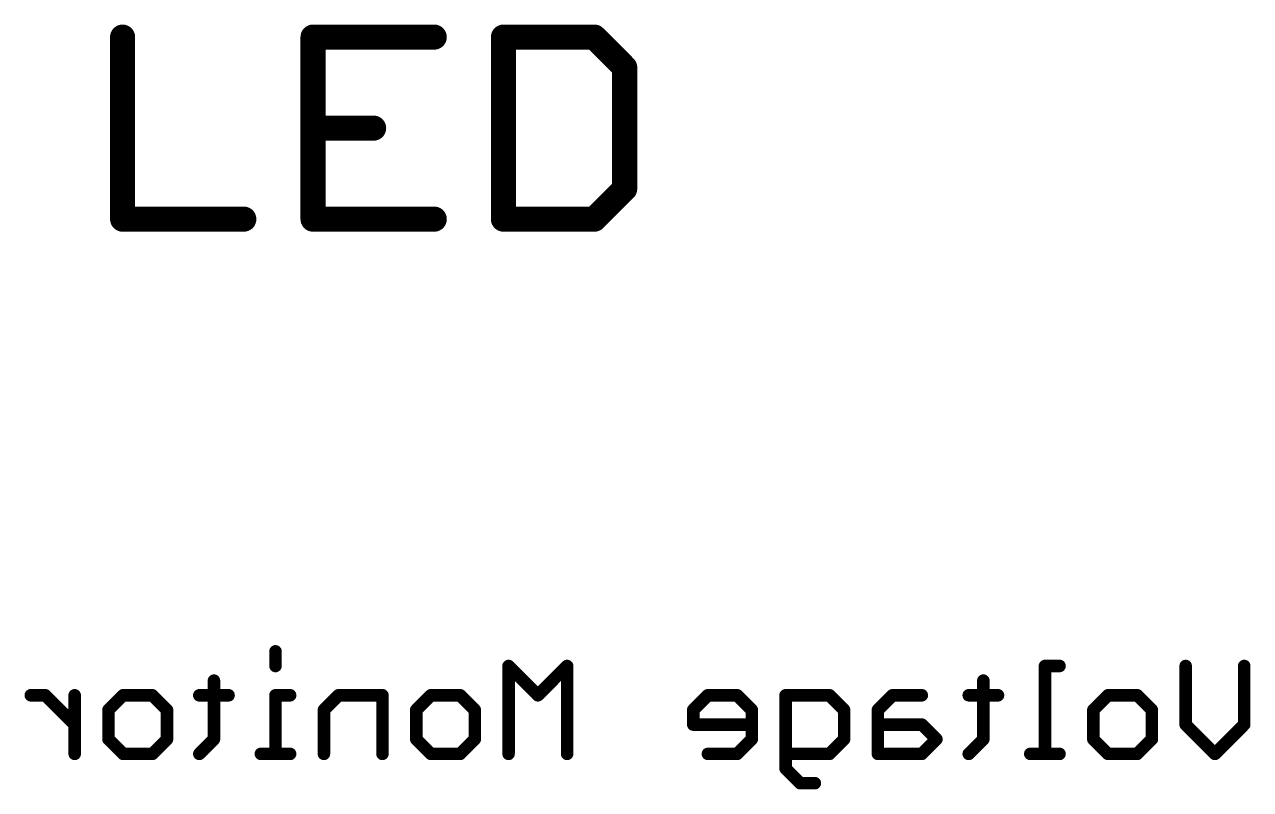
# Model space of a CAD drawing. Extents: x -18.7 to 68.6, y -5.3 to 63.6.
# Drawn here: x 48.33 to 58.26, y 12.21 to 18.4 of the extents above; entities that cross this region are included whole.
import ezdxf

# ---------------------------------------------------------------- set-up
doc = ezdxf.new("R2010")
doc.units = 0
doc.layers.add('21', color=40, linetype='CONTINUOUS')
doc.layers.add('22', color=4, linetype='CONTINUOUS')

msp = doc.modelspace()

# ---------------------------------------------------------------- linework, layer by layer
at = {"layer": '21', "const_width": 0.2032}
for points in [[(49.1208, 18.302), (49.1208, 16.8275)], [(51.6473, 18.302), (50.6644, 18.302)], [(50.6644, 18.302), (50.6644, 16.8275)], [(52.208, 18.302), (52.208, 16.8275)], [(52.9452, 18.302), (52.208, 18.302)], [(53.1909, 18.0562), (52.9452, 18.302)], [(53.1909, 17.0732), (53.1909, 18.0562)], [(50.6644, 17.5647), (51.1559, 17.5647)], [(52.9452, 16.8275), (53.1909, 17.0732)], [(49.1208, 16.8275), (50.1037, 16.8275)], [(50.6644, 16.8275), (51.6473, 16.8275)], [(52.208, 16.8275), (52.9452, 16.8275)]]:
    msp.add_lwpolyline(points, dxfattribs=at)
at = {"layer": '21', "const_width": 0.1016}
for points in [[(49.1716, 18.302, 1), (49.07, 18.302)], [(50.6644, 18.3528, 1), (50.6644, 18.2512)], [(50.7152, 18.302, 1), (50.6136, 18.302)], [(51.6473, 18.2512, 1), (51.6473, 18.3528)], [(52.2588, 18.302, 1), (52.1572, 18.302)], [(52.208, 18.3528, 1), (52.208, 18.2512)], [(52.9811, 18.3379, 1), (52.9093, 18.266)], [(52.9452, 18.2512, 1), (52.9452, 18.3528)], [(53.2417, 18.0562, 1), (53.1401, 18.0562)], [(53.155, 18.0203, 1), (53.2269, 18.0921)], [(50.6644, 17.6155, 1), (50.6644, 17.5139)], [(51.1559, 17.5139, 1), (51.1559, 17.6155)], [(53.1401, 17.0732, 1), (53.2417, 17.0732)], [(53.2269, 17.0373, 1), (53.155, 17.1092)], [(49.1208, 16.8783, 1), (49.1208, 16.7767)], [(50.1037, 16.7767, 1), (50.1037, 16.8783)], [(50.6644, 16.8783, 1), (50.6644, 16.7767)], [(51.6473, 16.7767, 1), (51.6473, 16.8783)], [(52.208, 16.8783, 1), (52.208, 16.7767)], [(52.9093, 16.8634, 1), (52.9811, 16.7916)], [(52.9452, 16.7767, 1), (52.9452, 16.8783)], [(49.07, 16.8275, 1), (49.1716, 16.8275)], [(50.6136, 16.8275, 1), (50.7152, 16.8275)], [(52.1572, 16.8275, 1), (52.2588, 16.8275)]]:
    msp.add_lwpolyline(points, format="xyb", dxfattribs=at)
at = {"layer": '22', "const_width": 0.1016}
for points in [[(50.3603, 13.3272), (50.3603, 13.2086)], [(52.4869, 12.9713), (52.2496, 13.2086)], [(52.2496, 13.2086), (52.2496, 12.4968)], [(52.7242, 13.2086), (52.4869, 12.9713)], [(52.7242, 12.4968), (52.7242, 13.2086)], [(56.7157, 13.2086), (56.5971, 13.2086)], [(56.5971, 13.2086), (56.5971, 12.4968)], [(57.738, 12.7341), (57.738, 13.2086)], [(58.2126, 13.2086), (58.2126, 12.7341)], [(49.8614, 13.09), (49.8614, 12.6154)], [(56.0981, 13.09), (56.0981, 12.6154)], [(48.4954, 12.9713), (48.3767, 12.9713)], [(48.7326, 12.7341), (48.4954, 12.9713)], [(48.7326, 12.4968), (48.7326, 12.9713)], [(49.0065, 12.8527), (49.1251, 12.9713)], [(49.1251, 12.9713), (49.3624, 12.9713)], [(49.3624, 12.9713), (49.481, 12.8527)], [(49.98, 12.9713), (49.7427, 12.9713)], [(50.4789, 12.9713), (50.3603, 12.9713)], [(50.3603, 12.9713), (50.3603, 12.4968)], [(50.8714, 12.9713), (50.7528, 12.8527)], [(51.2273, 12.9713), (50.8714, 12.9713)], [(51.2273, 12.4968), (51.2273, 12.9713)], [(51.5012, 12.8527), (51.6199, 12.9713)], [(51.6199, 12.9713), (51.8571, 12.9713)], [(51.8571, 12.9713), (51.9758, 12.8527)], [(53.8651, 12.9713), (53.7465, 12.8527)], [(54.1024, 12.9713), (53.8651, 12.9713)], [(54.221, 12.8527), (54.1024, 12.9713)], [(54.4949, 12.3782), (54.4949, 12.9713)], [(54.4949, 12.9713), (54.8508, 12.9713)], [(54.8508, 12.9713), (54.9694, 12.8527)], [(55.3619, 12.9713), (55.2433, 12.8527)], [(55.5992, 12.9713), (55.3619, 12.9713)], [(56.2168, 12.9713), (55.9795, 12.9713)], [(56.9896, 12.8527), (57.1082, 12.9713)], [(57.1082, 12.9713), (57.3455, 12.9713)], [(57.3455, 12.9713), (57.4641, 12.8527)], [(49.0065, 12.6154), (49.0065, 12.8527)], [(49.481, 12.8527), (49.481, 12.6154)], [(50.7528, 12.8527), (50.7528, 12.4968)], [(51.5012, 12.6154), (51.5012, 12.8527)], [(51.9758, 12.8527), (51.9758, 12.6154)], [(53.7465, 12.8527), (53.7465, 12.7341)], [(54.221, 12.6154), (54.221, 12.8527)], [(54.9694, 12.8527), (54.9694, 12.6154)], [(55.2433, 12.8527), (55.2433, 12.4968)], [(56.9896, 12.6154), (56.9896, 12.8527)], [(57.4641, 12.8527), (57.4641, 12.6154)], [(53.7465, 12.7341), (54.221, 12.7341)], [(55.5992, 12.7341), (55.2433, 12.7341)], [(55.7178, 12.6154), (55.5992, 12.7341)], [(57.9753, 12.4968), (57.738, 12.7341)], [(58.2126, 12.7341), (57.9753, 12.4968)], [(49.1251, 12.4968), (49.0065, 12.6154)], [(49.481, 12.6154), (49.3624, 12.4968)], [(49.8614, 12.6154), (49.7427, 12.4968)], [(51.6199, 12.4968), (51.5012, 12.6154)], [(51.9758, 12.6154), (51.8571, 12.4968)], [(54.1024, 12.4968), (54.221, 12.6154)], [(54.9694, 12.6154), (54.8508, 12.4968)], [(55.5992, 12.4968), (55.7178, 12.6154)], [(56.0981, 12.6154), (55.9795, 12.4968)], [(57.1082, 12.4968), (56.9896, 12.6154)], [(57.4641, 12.6154), (57.3455, 12.4968)], [(49.3624, 12.4968), (49.1251, 12.4968)], [(50.4789, 12.4968), (50.2417, 12.4968)], [(51.8571, 12.4968), (51.6199, 12.4968)], [(53.8651, 12.4968), (54.1024, 12.4968)], [(54.8508, 12.4968), (54.4949, 12.4968)], [(55.2433, 12.4968), (55.5992, 12.4968)], [(56.7157, 12.4968), (56.4785, 12.4968)], [(57.3455, 12.4968), (57.1082, 12.4968)], [(54.6135, 12.2595), (54.4949, 12.3782)], [(54.7322, 12.2595), (54.6135, 12.2595)]]:
    msp.add_lwpolyline(points, dxfattribs=at)
at = {"layer": '22', "const_width": 0.0508}
for points in [[(50.3857, 13.3272, 1), (50.3349, 13.3272)], [(50.3349, 13.2086, 1), (50.3857, 13.2086)], [(52.2676, 13.2266, 1), (52.2317, 13.1906)], [(52.275, 13.2086, 1), (52.2242, 13.2086)], [(52.7496, 13.2086, 1), (52.6988, 13.2086)], [(52.7421, 13.1906, 1), (52.7062, 13.2266)], [(56.5971, 13.234, 1), (56.5971, 13.1832)], [(56.6225, 13.2086, 1), (56.5717, 13.2086)], [(56.7157, 13.1832, 1), (56.7157, 13.234)], [(57.7634, 13.2086, 1), (57.7126, 13.2086)], [(58.238, 13.2086, 1), (58.1872, 13.2086)], [(49.8867, 13.09, 1), (49.836, 13.09)], [(56.1235, 13.09, 1), (56.0727, 13.09)], [(48.3767, 12.9967, 1), (48.3767, 12.9459)], [(48.5133, 12.9893, 1), (48.4774, 12.9534)], [(48.4954, 12.9459, 1), (48.4954, 12.9967)], [(48.758, 12.9713, 1), (48.7072, 12.9713)], [(49.1251, 12.9967, 1), (49.1251, 12.9459)], [(49.1431, 12.9534, 1), (49.1072, 12.9893)], [(49.3804, 12.9893, 1), (49.3444, 12.9534)], [(49.3624, 12.9459, 1), (49.3624, 12.9967)], [(49.7427, 12.9967, 1), (49.7427, 12.9459)], [(49.98, 12.9459, 1), (49.98, 12.9967)], [(50.3603, 12.9967, 1), (50.3603, 12.9459)], [(50.3857, 12.9713, 1), (50.3349, 12.9713)], [(50.4789, 12.9459, 1), (50.4789, 12.9967)], [(50.8714, 12.9967, 1), (50.8714, 12.9459)], [(50.8894, 12.9534, 1), (50.8535, 12.9893)], [(51.2527, 12.9713, 1), (51.2019, 12.9713)], [(51.2273, 12.9459, 1), (51.2273, 12.9967)], [(51.6199, 12.9967, 1), (51.6199, 12.9459)], [(51.6378, 12.9534, 1), (51.6019, 12.9893)], [(51.8751, 12.9893, 1), (51.8392, 12.9534)], [(51.8571, 12.9459, 1), (51.8571, 12.9967)], [(53.8651, 12.9967, 1), (53.8651, 12.9459)], [(53.8831, 12.9534, 1), (53.8471, 12.9893)], [(54.1203, 12.9893, 1), (54.0844, 12.9534)], [(54.1024, 12.9459, 1), (54.1024, 12.9967)], [(54.5203, 12.9713, 1), (54.4695, 12.9713)], [(54.4949, 12.9967, 1), (54.4949, 12.9459)], [(54.8687, 12.9893, 1), (54.8328, 12.9534)], [(54.8508, 12.9459, 1), (54.8508, 12.9967)], [(55.3619, 12.9967, 1), (55.3619, 12.9459)], [(55.3799, 12.9534, 1), (55.344, 12.9893)], [(55.5992, 12.9459, 1), (55.5992, 12.9967)], [(55.9795, 12.9967, 1), (55.9795, 12.9459)], [(56.2168, 12.9459, 1), (56.2168, 12.9967)], [(57.1082, 12.9967, 1), (57.1082, 12.9459)], [(57.1262, 12.9534, 1), (57.0903, 12.9893)], [(57.3635, 12.9893, 1), (57.3275, 12.9534)], [(57.3455, 12.9459, 1), (57.3455, 12.9967)], [(52.4689, 12.9893, 1), (52.5049, 12.9534)], [(52.4689, 12.9534, 1), (52.5049, 12.9893)], [(48.9885, 12.8707, 1), (49.0245, 12.8347)], [(49.0319, 12.8527, 1), (48.9811, 12.8527)], [(49.5064, 12.8527, 1), (49.4556, 12.8527)], [(49.4631, 12.8347, 1), (49.499, 12.8707)], [(50.7348, 12.8707, 1), (50.7708, 12.8347)], [(50.7782, 12.8527, 1), (50.7274, 12.8527)], [(51.5266, 12.8527, 1), (51.4758, 12.8527)], [(51.4833, 12.8707, 1), (51.5192, 12.8347)], [(52.0012, 12.8527, 1), (51.9504, 12.8527)], [(51.9578, 12.8347, 1), (51.9937, 12.8707)], [(53.7285, 12.8707, 1), (53.7644, 12.8347)], [(53.7719, 12.8527, 1), (53.7211, 12.8527)], [(54.2464, 12.8527, 1), (54.1956, 12.8527)], [(54.203, 12.8347, 1), (54.239, 12.8707)], [(54.9948, 12.8527, 1), (54.944, 12.8527)], [(54.9515, 12.8347, 1), (54.9874, 12.8707)], [(55.2253, 12.8707, 1), (55.2613, 12.8347)], [(55.2687, 12.8527, 1), (55.2179, 12.8527)], [(56.9716, 12.8707, 1), (57.0076, 12.8347)], [(57.015, 12.8527, 1), (56.9642, 12.8527)], [(57.4895, 12.8527, 1), (57.4387, 12.8527)], [(57.4462, 12.8347, 1), (57.4821, 12.8707)], [(48.7147, 12.7161, 1), (48.7506, 12.752)], [(53.7465, 12.7595, 1), (53.7465, 12.7087)], [(53.7211, 12.7341, 1), (53.7719, 12.7341)], [(54.221, 12.7087, 1), (54.221, 12.7595)], [(55.2433, 12.7595, 1), (55.2433, 12.7087)], [(55.6172, 12.752, 1), (55.5812, 12.7161)], [(55.5992, 12.7087, 1), (55.5992, 12.7595)], [(57.7126, 12.7341, 1), (57.7634, 12.7341)], [(57.756, 12.752, 1), (57.7201, 12.7161)], [(58.1872, 12.7341, 1), (58.238, 12.7341)], [(58.2305, 12.7161, 1), (58.1946, 12.752)], [(49.0245, 12.6334, 1), (48.9885, 12.5975)], [(48.9811, 12.6154, 1), (49.0319, 12.6154)], [(49.4556, 12.6154, 1), (49.5064, 12.6154)], [(49.499, 12.5975, 1), (49.4631, 12.6334)], [(49.836, 12.6154, 1), (49.8867, 12.6154)], [(49.8793, 12.5975, 1), (49.8434, 12.6334)], [(51.4758, 12.6154, 1), (51.5266, 12.6154)], [(51.5192, 12.6334, 1), (51.4833, 12.5975)], [(51.9504, 12.6154, 1), (52.0012, 12.6154)], [(51.9937, 12.5975, 1), (51.9578, 12.6334)], [(54.1956, 12.6154, 1), (54.2464, 12.6154)], [(54.239, 12.5975, 1), (54.203, 12.6334)], [(54.944, 12.6154, 1), (54.9948, 12.6154)], [(54.9874, 12.5975, 1), (54.9515, 12.6334)], [(55.7358, 12.5975, 1), (55.6999, 12.6334)], [(55.6999, 12.5975, 1), (55.7358, 12.6334)], [(56.0727, 12.6154, 1), (56.1235, 12.6154)], [(56.1161, 12.5975, 1), (56.0802, 12.6334)], [(57.0076, 12.6334, 1), (56.9716, 12.5975)], [(56.9642, 12.6154, 1), (57.015, 12.6154)], [(57.4387, 12.6154, 1), (57.4895, 12.6154)], [(57.4821, 12.5975, 1), (57.4462, 12.6334)], [(48.7072, 12.4968, 1), (48.758, 12.4968)], [(49.1251, 12.5222, 1), (49.1251, 12.4714)], [(49.1072, 12.4788, 1), (49.1431, 12.5148)], [(49.3444, 12.5148, 1), (49.3804, 12.4788)], [(49.3624, 12.4714, 1), (49.3624, 12.5222)], [(49.7248, 12.5148, 1), (49.7607, 12.4788)], [(50.2417, 12.5222, 1), (50.2417, 12.4714)], [(50.3349, 12.4968, 1), (50.3857, 12.4968)], [(50.4789, 12.4714, 1), (50.4789, 12.5222)], [(50.7274, 12.4968, 1), (50.7782, 12.4968)], [(51.2019, 12.4968, 1), (51.2527, 12.4968)], [(51.6199, 12.5222, 1), (51.6199, 12.4714)], [(51.6019, 12.4788, 1), (51.6378, 12.5148)], [(51.8392, 12.5148, 1), (51.8751, 12.4788)], [(51.8571, 12.4714, 1), (51.8571, 12.5222)], [(52.2242, 12.4968, 1), (52.275, 12.4968)], [(52.6988, 12.4968, 1), (52.7496, 12.4968)], [(53.8651, 12.5222, 1), (53.8651, 12.4714)], [(54.0844, 12.5148, 1), (54.1203, 12.4788)], [(54.1024, 12.4714, 1), (54.1024, 12.5222)], [(54.4949, 12.5222, 1), (54.4949, 12.4714)], [(54.8328, 12.5148, 1), (54.8687, 12.4788)], [(54.8508, 12.4714, 1), (54.8508, 12.5222)], [(55.2433, 12.5222, 1), (55.2433, 12.4714)], [(55.2179, 12.4968, 1), (55.2687, 12.4968)], [(55.5812, 12.5148, 1), (55.6172, 12.4788)], [(55.5992, 12.4714, 1), (55.5992, 12.5222)], [(55.9616, 12.5148, 1), (55.9975, 12.4788)], [(56.4785, 12.5222, 1), (56.4785, 12.4714)], [(56.5717, 12.4968, 1), (56.6225, 12.4968)], [(56.7157, 12.4714, 1), (56.7157, 12.5222)], [(57.1082, 12.5222, 1), (57.1082, 12.4714)], [(57.0903, 12.4788, 1), (57.1262, 12.5148)], [(57.3275, 12.5148, 1), (57.3635, 12.4788)], [(57.3455, 12.4714, 1), (57.3455, 12.5222)], [(57.9573, 12.5148, 1), (57.9932, 12.4788)], [(57.9573, 12.4788, 1), (57.9932, 12.5148)], [(54.5128, 12.3961, 1), (54.4769, 12.3602)], [(54.4695, 12.3782, 1), (54.5203, 12.3782)], [(54.6135, 12.2849, 1), (54.6135, 12.2341)], [(54.5956, 12.2416, 1), (54.6315, 12.2775)], [(54.7322, 12.2341, 1), (54.7322, 12.2849)]]:
    msp.add_lwpolyline(points, format="xyb", dxfattribs=at)

doc.saveas('drawing.dxf')
